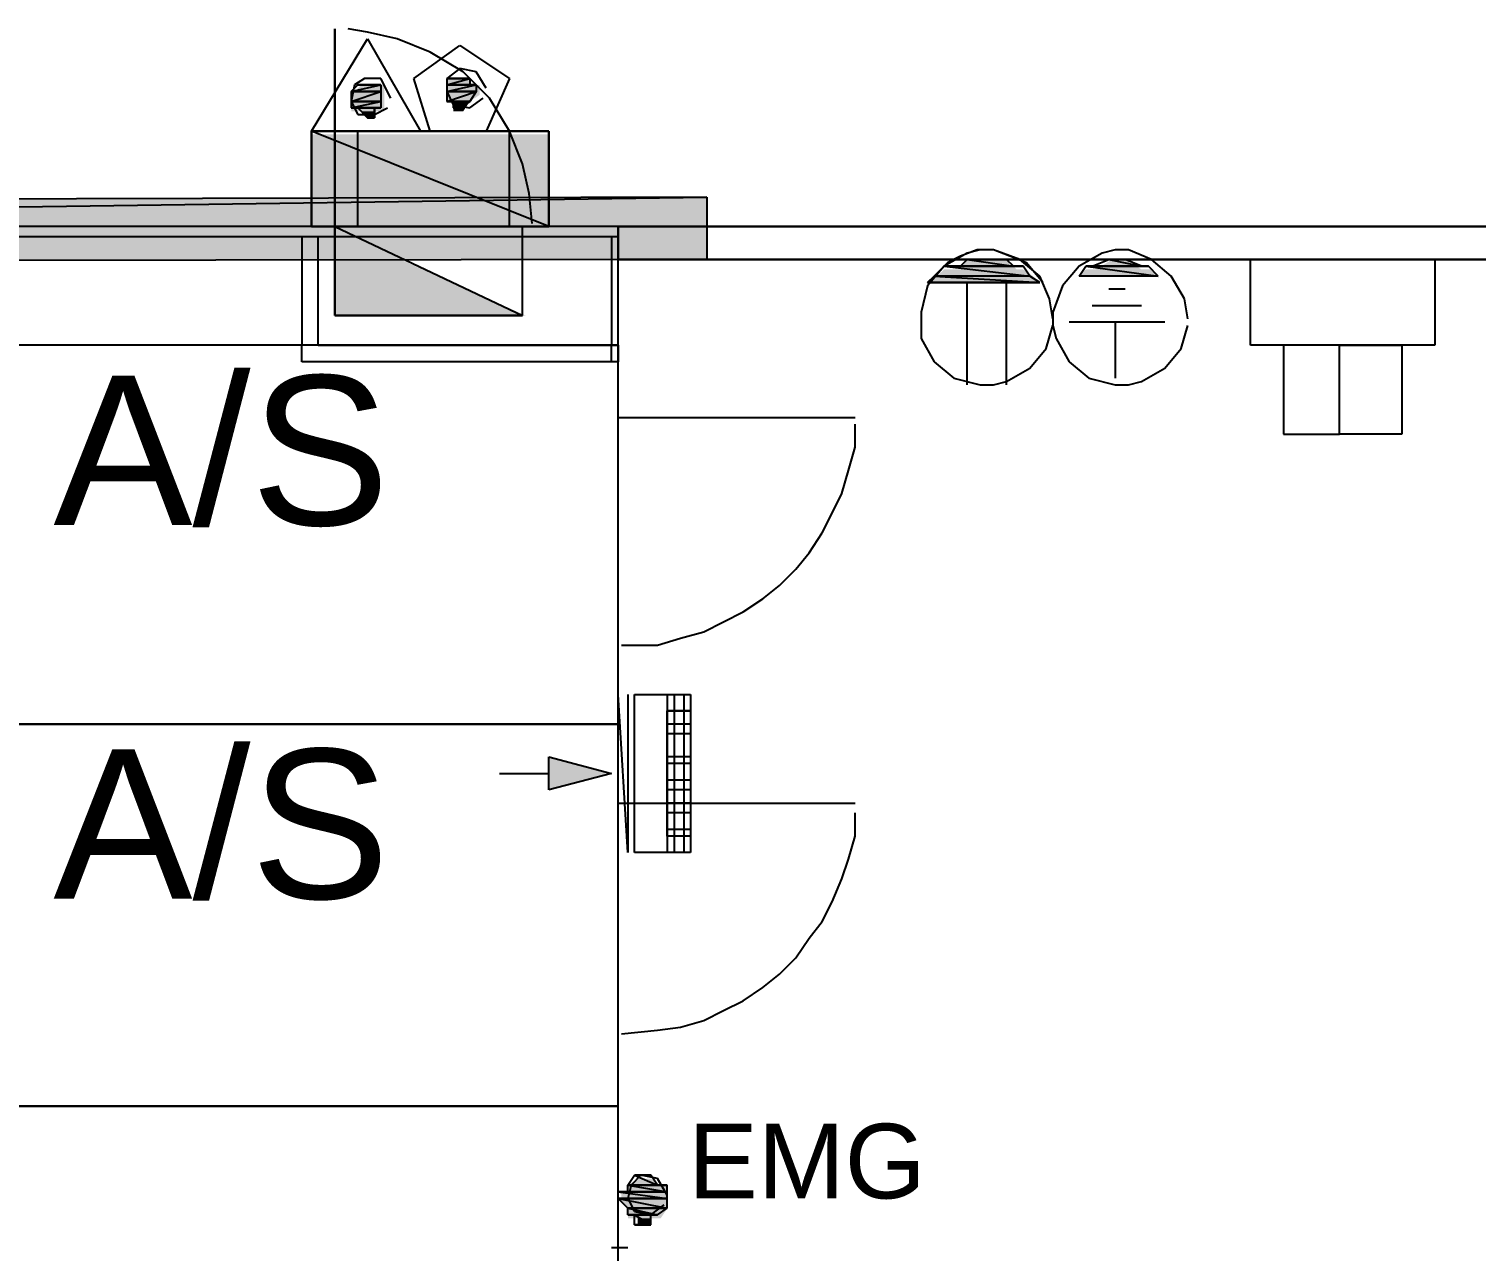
# Model space of a CAD drawing. Header units: millimetres. Extents: x 5 to 415, y 48 to 251.
# Drawn here: x 364.37 to 372.12, y 215.12 to 221.67 of the extents above; entities that cross this region are included whole.
import ezdxf

# ---------------------------------------------------------------- set-up
doc = ezdxf.new("R2010")
doc.units = ezdxf.units.MM
for name, color, linetype in [('H', 7, 'Continuous'), ('P', 7, 'Continuous'), ('T', 7, 'Continuous')]:
    doc.layers.add(name, color=color, linetype=linetype)

msp = doc.modelspace()

# ---------------------------------------------------------------- hatches: boundary and pattern name
at = {"layer": 'H', "linetype": 'Continuous'}
for points in [[(366.095, 221.315), (366.148, 221.368), (366.272, 221.368), (366.272, 221.315), (366.095, 221.315)], [(366.607, 221.368), (366.607, 221.403), (366.73, 221.403), (366.73, 221.368), (366.607, 221.368)], [(366.607, 221.315), (366.607, 221.368), (366.783, 221.368), (366.783, 221.315), (366.607, 221.315)], [(366.095, 221.28), (366.095, 221.315), (366.272, 221.315), (366.272, 221.28), (366.095, 221.28)], [(366.095, 221.227), (366.095, 221.28), (366.272, 221.28), (366.272, 221.227), (366.095, 221.227)], [(366.607, 221.28), (366.607, 221.315), (366.783, 221.315), (366.73, 221.28), (366.607, 221.28)], [(366.642, 221.227), (366.642, 221.28), (366.73, 221.28), (366.695, 221.227), (366.642, 221.227)], [(366.183, 221.192), (366.148, 221.227), (366.219, 221.227), (366.219, 221.192), (366.183, 221.192)], [(365.883, 220.592), (365.883, 221.103), (367.153, 221.103), (367.153, 220.592), (365.883, 220.592)], [(341.718, 220.38), (341.665, 220.68), (368, 220.768), (368, 220.433), (341.718, 220.38)], [(366.007, 220.133), (366.007, 220.592), (367.03, 220.133), (366.007, 220.133)], [(366.007, 220.133), (366.007, 220.592), (367.03, 220.133), (366.007, 220.133)], [(369.358, 220.38), (369.394, 220.433), (369.605, 220.433), (369.658, 220.38), (369.358, 220.38)], [(370.082, 220.38), (370.17, 220.433), (370.24, 220.433), (370.328, 220.38), (370.082, 220.38)], [(369.182, 220.31), (369.235, 220.345), (369.746, 220.345), (369.782, 220.31), (369.182, 220.31)], [(369.235, 220.345), (369.27, 220.38), (369.693, 220.38), (369.746, 220.345), (369.235, 220.345)], [(369.993, 220.345), (370.029, 220.38), (370.381, 220.38), (370.417, 220.345), (369.993, 220.345)], [(367.153, 217.593), (367.153, 217.77), (367.489, 217.682), (367.153, 217.593)], [(367.577, 215.477), (367.63, 215.512), (367.7, 215.512), (367.753, 215.477), (367.577, 215.477)], [(367.577, 215.441), (367.577, 215.477), (367.788, 215.477), (367.788, 215.441), (367.577, 215.441)], [(367.542, 215.388), (367.542, 215.441), (367.788, 215.441), (367.788, 215.388), (367.542, 215.388)], [(367.577, 215.353), (367.542, 215.388), (367.788, 215.388), (367.788, 215.353), (367.577, 215.353)], [(367.577, 215.3), (367.577, 215.353), (367.788, 215.353), (367.753, 215.3), (367.577, 215.3)], [(367.63, 215.265), (367.63, 215.3), (367.7, 215.3), (367.7, 215.265), (367.63, 215.265)]]:
    msp.add_hatch(color=256, dxfattribs=at).paths.add_polyline_path(points)

# ---------------------------------------------------------------- linework, layer by layer
at = {"layer": 'P'}
for points in [[(366.007, 221.668), (366.007, 220.61)], [(366.007, 220.61), (366.007, 221.668)], [(366.183, 221.65), (366.078, 221.668)], [(366.183, 221.65), (366.078, 221.668)], [(366.342, 221.615), (366.183, 221.65)], [(366.342, 221.615), (366.183, 221.65)], [(365.883, 221.121), (366.183, 221.615)], [(366.183, 221.615), (366.466, 221.121)], [(366.518, 221.544), (366.342, 221.615)], [(366.518, 221.544), (366.342, 221.615)], [(366.43, 221.403), (366.677, 221.58)], [(366.677, 221.58), (366.942, 221.403)], [(366.695, 221.439), (366.518, 221.544)], [(366.695, 221.439), (366.518, 221.544)], [(366.677, 221.456), (366.607, 221.403)], [(366.765, 221.439), (366.677, 221.456)], [(366.836, 221.298), (366.695, 221.439)], [(366.836, 221.298), (366.695, 221.439)], [(366.818, 221.35), (366.765, 221.439)], [(366.113, 221.368), (366.095, 221.28)], [(366.095, 221.333), (366.254, 221.368)], [(366.095, 221.333), (366.254, 221.368)], [(366.13, 221.368), (366.095, 221.333)], [(366.095, 221.28), (366.254, 221.333)], [(366.095, 221.28), (366.254, 221.333)], [(366.254, 221.333), (366.095, 221.333)], [(366.095, 221.333), (366.095, 221.28)], [(366.254, 221.333), (366.095, 221.333)], [(366.095, 221.333), (366.254, 221.333)], [(366.095, 221.333), (366.254, 221.333)], [(366.254, 221.333), (366.095, 221.333)], [(366.254, 221.333), (366.095, 221.333)], [(366.095, 221.333), (366.254, 221.333)], [(366.254, 221.333), (366.095, 221.333)], [(366.095, 221.333), (366.254, 221.333)], [(366.254, 221.333), (366.095, 221.333)], [(366.166, 221.403), (366.113, 221.368)], [(366.254, 221.368), (366.13, 221.368)], [(366.183, 221.368), (366.13, 221.368)], [(366.13, 221.368), (366.183, 221.368)], [(366.219, 221.368), (366.13, 221.368)], [(366.13, 221.368), (366.219, 221.368)], [(366.13, 221.368), (366.219, 221.368)], [(366.219, 221.368), (366.13, 221.368)], [(366.219, 221.368), (366.13, 221.368)], [(366.13, 221.368), (366.219, 221.368)], [(366.219, 221.368), (366.13, 221.368)], [(366.13, 221.368), (366.254, 221.368)], [(366.13, 221.368), (366.219, 221.368)], [(366.219, 221.368), (366.13, 221.368)], [(366.254, 221.403), (366.166, 221.403)], [(366.183, 221.368), (366.183, 221.368)], [(366.183, 221.368), (366.183, 221.368)], [(366.183, 221.368), (366.219, 221.368)], [(366.219, 221.368), (366.183, 221.368)], [(366.219, 221.368), (366.219, 221.368)], [(366.219, 221.368), (366.219, 221.368)], [(366.254, 221.368), (366.219, 221.368)], [(366.219, 221.368), (366.219, 221.368)], [(366.307, 221.298), (366.254, 221.403)], [(366.254, 221.368), (366.254, 221.333)], [(366.254, 221.333), (366.254, 221.28)], [(366.254, 221.333), (366.254, 221.333)], [(366.254, 221.333), (366.254, 221.333)], [(366.254, 221.333), (366.254, 221.333)], [(366.518, 221.121), (366.43, 221.403)], [(366.607, 221.403), (366.607, 221.333)], [(366.607, 221.368), (366.73, 221.403)], [(366.607, 221.368), (366.73, 221.403)], [(366.73, 221.403), (366.607, 221.403)], [(366.607, 221.403), (366.607, 221.368)], [(366.73, 221.403), (366.607, 221.403)], [(366.607, 221.403), (366.642, 221.403)], [(366.607, 221.403), (366.73, 221.403)], [(366.73, 221.403), (366.607, 221.403)], [(366.607, 221.333), (366.765, 221.368)], [(366.607, 221.333), (366.765, 221.368)], [(366.765, 221.368), (366.607, 221.368)], [(366.607, 221.368), (366.607, 221.333)], [(366.765, 221.368), (366.607, 221.368)], [(366.607, 221.368), (366.765, 221.368)], [(366.607, 221.368), (366.765, 221.368)], [(366.765, 221.368), (366.607, 221.368)], [(366.73, 221.368), (366.607, 221.368)], [(366.607, 221.368), (366.73, 221.368)], [(366.73, 221.368), (366.607, 221.368)], [(366.607, 221.368), (366.765, 221.368)], [(366.73, 221.368), (366.607, 221.368)], [(366.607, 221.333), (366.642, 221.262)], [(366.607, 221.28), (366.765, 221.333)], [(366.607, 221.28), (366.765, 221.333)], [(366.765, 221.333), (366.607, 221.333)], [(366.607, 221.333), (366.607, 221.28)], [(366.765, 221.333), (366.607, 221.333)], [(366.607, 221.333), (366.765, 221.333)], [(366.607, 221.333), (366.765, 221.333)], [(366.765, 221.333), (366.607, 221.333)], [(366.765, 221.333), (366.607, 221.333)], [(366.607, 221.333), (366.765, 221.333)], [(366.765, 221.333), (366.607, 221.333)], [(366.607, 221.333), (366.765, 221.333)], [(366.765, 221.333), (366.607, 221.333)], [(366.642, 221.403), (366.73, 221.403)], [(366.73, 221.403), (366.642, 221.403)], [(366.642, 221.403), (366.73, 221.403)], [(366.73, 221.403), (366.642, 221.403)], [(366.642, 221.403), (366.73, 221.403)], [(366.642, 221.403), (366.677, 221.403)], [(366.677, 221.403), (366.642, 221.403)], [(366.677, 221.403), (366.642, 221.403)], [(366.642, 221.403), (366.677, 221.403)], [(366.677, 221.403), (366.677, 221.403)], [(366.677, 221.403), (366.677, 221.403)], [(366.677, 221.403), (366.73, 221.403)], [(366.73, 221.403), (366.677, 221.403)], [(366.73, 221.403), (366.73, 221.368)], [(366.73, 221.403), (366.73, 221.403)], [(366.73, 221.403), (366.73, 221.403)], [(366.765, 221.368), (366.73, 221.368)], [(366.765, 221.333), (366.73, 221.28)], [(366.765, 221.368), (366.765, 221.333)], [(366.765, 221.368), (366.765, 221.368)], [(366.765, 221.368), (366.765, 221.368)], [(366.765, 221.333), (366.765, 221.333)], [(366.765, 221.333), (366.765, 221.333)], [(366.765, 221.333), (366.765, 221.333)], [(366.942, 221.403), (366.818, 221.121)], [(366.095, 221.28), (366.13, 221.209)], [(366.095, 221.245), (366.254, 221.28)], [(366.095, 221.245), (366.254, 221.28)], [(366.254, 221.28), (366.095, 221.28)], [(366.095, 221.28), (366.095, 221.245)], [(366.254, 221.28), (366.095, 221.28)], [(366.095, 221.28), (366.254, 221.28)], [(366.095, 221.28), (366.254, 221.28)], [(366.254, 221.28), (366.095, 221.28)], [(366.254, 221.28), (366.095, 221.28)], [(366.095, 221.28), (366.254, 221.28)], [(366.254, 221.28), (366.095, 221.28)], [(366.095, 221.28), (366.254, 221.28)], [(366.254, 221.28), (366.095, 221.28)], [(366.254, 221.28), (366.254, 221.245)], [(366.254, 221.28), (366.254, 221.28)], [(366.254, 221.28), (366.254, 221.28)], [(366.254, 221.28), (366.254, 221.28)], [(366.73, 221.28), (366.607, 221.28)], [(366.607, 221.28), (366.642, 221.28)], [(366.73, 221.28), (366.607, 221.28)], [(366.607, 221.28), (366.73, 221.28)], [(366.607, 221.28), (366.73, 221.28)], [(366.73, 221.28), (366.607, 221.28)], [(366.73, 221.28), (366.607, 221.28)], [(366.642, 221.245), (366.73, 221.28)], [(366.73, 221.28), (366.642, 221.28)], [(366.642, 221.28), (366.642, 221.245)], [(366.73, 221.28), (366.642, 221.28)], [(366.642, 221.28), (366.73, 221.28)], [(366.642, 221.28), (366.73, 221.28)], [(366.73, 221.28), (366.642, 221.28)], [(366.73, 221.28), (366.642, 221.28)], [(366.642, 221.28), (366.73, 221.28)], [(366.642, 221.28), (366.73, 221.28)], [(366.642, 221.262), (366.73, 221.245)], [(366.677, 221.245), (366.73, 221.28)], [(366.73, 221.28), (366.677, 221.245)], [(366.73, 221.245), (366.801, 221.298)], [(366.73, 221.28), (366.73, 221.28)], [(366.73, 221.28), (366.73, 221.28)], [(366.73, 221.28), (366.73, 221.28)], [(366.73, 221.28), (366.73, 221.28)], [(366.73, 221.28), (366.73, 221.28)], [(366.942, 221.121), (366.836, 221.298)], [(366.942, 221.121), (366.836, 221.298)], [(366.254, 221.245), (366.095, 221.245)], [(366.095, 221.245), (366.13, 221.245)], [(366.254, 221.245), (366.095, 221.245)], [(366.183, 221.192), (366.13, 221.245)], [(366.13, 221.245), (366.183, 221.192)], [(366.219, 221.245), (366.13, 221.245)], [(366.13, 221.245), (366.219, 221.245)], [(366.13, 221.245), (366.219, 221.245)], [(366.219, 221.245), (366.13, 221.245)], [(366.254, 221.245), (366.13, 221.245)], [(366.13, 221.245), (366.254, 221.245)], [(366.254, 221.245), (366.13, 221.245)], [(366.13, 221.245), (366.219, 221.245)], [(366.254, 221.245), (366.13, 221.245)], [(366.13, 221.245), (366.254, 221.245)], [(366.13, 221.245), (366.254, 221.245)], [(366.13, 221.209), (366.219, 221.209)], [(366.183, 221.192), (366.219, 221.192)], [(366.219, 221.192), (366.183, 221.192)], [(366.219, 221.192), (366.183, 221.192)], [(366.183, 221.192), (366.219, 221.192)], [(366.219, 221.209), (366.289, 221.245)], [(366.219, 221.192), (366.219, 221.245)], [(366.219, 221.245), (366.219, 221.192)], [(366.219, 221.245), (366.219, 221.245)], [(366.219, 221.245), (366.219, 221.245)], [(366.219, 221.245), (366.254, 221.245)], [(366.254, 221.245), (366.254, 221.245)], [(366.677, 221.245), (366.642, 221.245)], [(366.642, 221.245), (366.677, 221.245)], [(366.677, 221.245), (366.677, 221.245)], [(366.677, 221.245), (366.677, 221.245)], [(366.466, 221.121), (365.883, 221.121)], [(365.883, 221.121), (367.153, 221.121)], [(367.153, 220.61), (365.883, 221.121)], [(365.883, 221.121), (365.883, 220.61)], [(367.153, 220.61), (365.883, 221.121)], [(365.883, 221.121), (367.153, 221.121)], [(365.883, 221.121), (367.153, 221.121)], [(365.883, 220.61), (365.883, 221.121)], [(367.153, 221.121), (365.883, 221.121)], [(365.883, 221.121), (365.883, 220.61)], [(366.13, 220.61), (366.13, 221.121)], [(366.818, 221.121), (366.518, 221.121)], [(367.012, 220.945), (366.942, 221.121)], [(367.012, 220.945), (366.942, 221.121)], [(366.942, 220.61), (366.942, 221.121)], [(367.153, 221.121), (367.153, 220.61)], [(367.153, 221.121), (367.153, 220.61)], [(367.153, 220.61), (367.153, 221.121)], [(367.048, 220.786), (367.012, 220.945)], [(367.048, 220.786), (367.012, 220.945)], [(368, 220.768), (341.665, 220.698)], [(341.701, 220.398), (368, 220.768)], [(341.701, 220.398), (368, 220.768)], [(367.065, 220.627), (367.048, 220.786)], [(367.065, 220.627), (367.048, 220.786)], [(368, 220.768), (368, 220.433)], [(393.982, 220.61), (308.134, 220.61)], [(366.007, 220.61), (308.134, 220.61)], [(365.883, 220.61), (367.153, 220.61)], [(367.153, 220.61), (365.883, 220.61)], [(365.883, 220.61), (367.153, 220.61)], [(366.007, 220.61), (366.007, 220.133)], [(367.012, 220.61), (366.007, 220.61)], [(366.007, 220.61), (367.012, 220.133)], [(366.007, 220.133), (366.007, 220.61)], [(367.012, 220.61), (366.007, 220.61)], [(366.007, 220.61), (366.007, 220.133)], [(366.007, 220.61), (367.012, 220.133)], [(366.007, 220.61), (367.012, 220.133)], [(366.007, 220.133), (366.007, 220.61)], [(367.012, 220.61), (366.007, 220.61)], [(366.007, 220.61), (366.007, 220.133)], [(366.007, 220.61), (367.012, 220.133)], [(367.524, 220.61), (367.012, 220.61)], [(367.012, 220.133), (367.012, 220.61)], [(367.012, 220.133), (367.012, 220.61)], [(367.012, 220.133), (367.012, 220.61)], [(367.524, 117.863), (367.524, 220.61)], [(367.524, 220.61), (390.349, 220.61)], [(383.91, 220.61), (367.524, 220.61)], [(383.91, 220.61), (367.524, 220.61)], [(367.524, 220.61), (367.524, 220.433)], [(308.134, 220.557), (365.831, 220.557)], [(362.832, 220.557), (366.007, 220.557)], [(365.831, 220.557), (365.831, 219.975)], [(365.919, 220.557), (366.007, 220.557)], [(365.919, 219.975), (365.919, 220.557)], [(366.007, 220.557), (366.13, 220.557)], [(366.13, 220.557), (367.524, 220.557)], [(367.012, 220.557), (367.489, 220.557)], [(367.489, 220.557), (367.489, 219.975)], [(367.524, 219.975), (367.524, 220.557)], [(369.447, 220.486), (369.358, 220.451)], [(369.464, 220.486), (369.394, 220.468)], [(369.464, 220.486), (369.394, 220.468)], [(369.535, 220.486), (369.447, 220.486)], [(369.535, 220.486), (369.464, 220.486)], [(369.535, 220.486), (369.464, 220.486)], [(369.676, 220.433), (369.535, 220.486)], [(369.676, 220.433), (369.535, 220.486)], [(369.623, 220.451), (369.535, 220.486)], [(370.187, 220.486), (370.117, 220.468)], [(370.258, 220.486), (370.187, 220.486)], [(370.381, 220.433), (370.258, 220.486)], [(368, 220.433), (341.701, 220.398)], [(367.524, 220.433), (374.138, 220.433)], [(374.138, 220.433), (367.524, 220.433)], [(369.288, 220.416), (369.217, 220.345)], [(369.394, 220.468), (369.27, 220.398)], [(369.394, 220.468), (369.27, 220.398)], [(369.358, 220.451), (369.288, 220.416)], [(369.358, 220.398), (369.394, 220.433)], [(369.605, 220.433), (369.394, 220.433)], [(369.394, 220.433), (369.482, 220.433)], [(369.605, 220.433), (369.394, 220.433)], [(369.394, 220.433), (369.641, 220.398)], [(369.394, 220.433), (369.641, 220.398)], [(369.482, 220.433), (369.605, 220.433)], [(369.517, 220.433), (369.605, 220.433)], [(369.605, 220.433), (369.517, 220.433)], [(369.641, 220.398), (369.605, 220.433)], [(369.711, 220.416), (369.623, 220.451)], [(369.782, 220.345), (369.676, 220.433)], [(369.782, 220.345), (369.676, 220.433)], [(369.799, 220.31), (369.711, 220.416)], [(370.117, 220.468), (369.993, 220.398)], [(370.064, 220.398), (370.152, 220.433)], [(370.187, 220.433), (370.152, 220.433)], [(370.152, 220.433), (370.187, 220.433)], [(370.24, 220.433), (370.152, 220.433)], [(370.152, 220.433), (370.328, 220.398)], [(370.152, 220.433), (370.328, 220.398)], [(370.328, 220.398), (370.24, 220.433)], [(370.487, 220.345), (370.381, 220.433)], [(370.911, 219.975), (370.911, 220.433)], [(370.911, 220.433), (371.898, 220.433)], [(371.898, 220.433), (371.898, 219.975)], [(369.27, 220.398), (369.182, 220.292)], [(369.27, 220.398), (369.182, 220.292)], [(369.182, 220.31), (369.217, 220.345)], [(369.217, 220.345), (369.27, 220.398)], [(369.729, 220.345), (369.217, 220.345)], [(369.729, 220.345), (369.217, 220.345)], [(369.217, 220.345), (369.782, 220.31)], [(369.217, 220.345), (369.782, 220.31)], [(369.693, 220.398), (369.27, 220.398)], [(369.27, 220.398), (369.358, 220.398)], [(369.693, 220.398), (369.27, 220.398)], [(369.27, 220.398), (369.729, 220.345)], [(369.27, 220.398), (369.729, 220.345)], [(369.641, 220.398), (369.358, 220.398)], [(369.641, 220.398), (369.358, 220.398)], [(369.358, 220.398), (369.693, 220.398)], [(369.358, 220.398), (369.693, 220.398)], [(369.693, 220.398), (369.641, 220.398)], [(369.729, 220.345), (369.693, 220.398)], [(369.782, 220.31), (369.729, 220.345)], [(369.835, 220.222), (369.782, 220.345)], [(369.835, 220.222), (369.782, 220.345)], [(369.993, 220.398), (369.905, 220.292)], [(369.993, 220.345), (370.029, 220.398)], [(370.417, 220.345), (369.993, 220.345)], [(370.417, 220.345), (369.993, 220.345)], [(370.364, 220.398), (370.029, 220.398)], [(370.029, 220.398), (370.064, 220.398)], [(370.364, 220.398), (370.029, 220.398)], [(370.029, 220.398), (370.417, 220.345)], [(370.029, 220.398), (370.417, 220.345)], [(370.328, 220.398), (370.064, 220.398)], [(370.328, 220.398), (370.064, 220.398)], [(370.064, 220.398), (370.364, 220.398)], [(370.064, 220.398), (370.364, 220.398)], [(370.364, 220.398), (370.328, 220.398)], [(370.417, 220.345), (370.364, 220.398)], [(370.558, 220.222), (370.487, 220.345)], [(369.182, 220.292), (369.147, 220.151)], [(369.182, 220.292), (369.147, 220.151)], [(369.782, 220.31), (369.182, 220.31)], [(369.182, 220.31), (369.782, 220.31)], [(369.394, 219.763), (369.394, 220.31)], [(369.605, 219.763), (369.605, 220.31)], [(369.905, 220.292), (369.852, 220.151)], [(370.24, 220.274), (370.152, 220.274)], [(369.852, 220.116), (369.835, 220.222)], [(369.852, 220.116), (369.835, 220.222)], [(370.328, 220.186), (370.064, 220.186)], [(370.575, 220.116), (370.558, 220.222)], [(366.007, 220.133), (367.012, 220.133)], [(367.012, 220.133), (366.007, 220.133)], [(366.007, 220.133), (367.012, 220.133)], [(367.012, 220.133), (366.007, 220.133)], [(366.007, 220.133), (367.012, 220.133)], [(369.147, 220.151), (369.147, 220.08)], [(369.147, 220.151), (369.147, 220.08)], [(369.852, 220.151), (369.852, 220.08)], [(370.452, 220.098), (369.94, 220.098)], [(370.187, 220.098), (370.187, 219.798)], [(369.147, 220.08), (369.147, 220.01)], [(369.147, 220.08), (369.147, 220.01)], [(369.817, 219.957), (369.852, 220.08)], [(369.817, 219.957), (369.852, 220.08)], [(369.852, 220.08), (369.87, 220.01)], [(370.54, 219.957), (370.575, 220.08)], [(365.831, 219.975), (362.832, 219.975)], [(367.524, 219.975), (362.832, 219.975)], [(365.831, 219.886), (365.831, 219.975)], [(365.919, 219.975), (367.524, 219.975)], [(367.489, 219.886), (367.489, 219.975)], [(367.524, 219.975), (367.524, 219.886)], [(367.524, 219.886), (367.524, 219.975)], [(367.524, 217.946), (367.524, 219.975)], [(369.147, 220.01), (369.217, 219.886)], [(369.147, 220.01), (369.217, 219.886)], [(369.729, 219.851), (369.817, 219.957)], [(369.729, 219.851), (369.817, 219.957)], [(369.87, 220.01), (369.94, 219.886)], [(370.452, 219.851), (370.54, 219.957)], [(371.898, 219.975), (370.911, 219.975)], [(371.087, 219.975), (371.087, 219.498)], [(371.387, 219.975), (371.087, 219.975)], [(371.387, 219.498), (371.387, 219.975)], [(371.387, 219.975), (371.722, 219.975)], [(371.387, 219.498), (371.387, 219.975)], [(371.722, 219.975), (371.722, 219.498)], [(367.524, 219.886), (365.831, 219.886)], [(367.524, 217.946), (367.524, 219.886)], [(369.217, 219.886), (369.323, 219.798)], [(369.217, 219.886), (369.323, 219.798)], [(369.94, 219.886), (370.046, 219.798)], [(369.323, 219.798), (369.464, 219.763)], [(369.323, 219.798), (369.464, 219.763)], [(369.605, 219.781), (369.729, 219.851)], [(369.605, 219.781), (369.729, 219.851)], [(370.046, 219.798), (370.187, 219.763)], [(370.328, 219.781), (370.452, 219.851)], [(369.464, 219.763), (369.535, 219.763)], [(369.464, 219.763), (369.535, 219.763)], [(369.535, 219.763), (369.605, 219.781)], [(369.535, 219.763), (369.605, 219.781)], [(370.187, 219.763), (370.258, 219.763)], [(370.258, 219.763), (370.328, 219.781)], [(367.524, 219.587), (368.794, 219.587)], [(368.794, 219.428), (368.794, 219.551)], [(371.087, 219.498), (371.387, 219.498)], [(371.722, 219.498), (371.387, 219.498)], [(368.759, 219.304), (368.794, 219.428)], [(368.723, 219.181), (368.759, 219.304)], [(368.67, 219.075), (368.723, 219.181)], [(368.618, 218.969), (368.67, 219.075)], [(368.547, 218.863), (368.618, 218.969)], [(368.476, 218.775), (368.547, 218.863)], [(368.388, 218.687), (368.476, 218.775)], [(368.3, 218.616), (368.388, 218.687)], [(368.088, 218.493), (368.194, 218.546)], [(368.194, 218.546), (368.3, 218.616)], [(367.983, 218.44), (368.088, 218.493)], [(367.736, 218.369), (367.859, 218.405)], [(367.859, 218.405), (367.983, 218.44)], [(367.542, 218.369), (367.736, 218.369)], [(367.577, 217.258), (367.524, 218.105)], [(367.577, 218.105), (367.577, 217.258)], [(367.612, 217.258), (367.612, 218.105)], [(367.612, 218.105), (367.912, 218.105)], [(367.788, 218.105), (367.788, 217.258)], [(367.788, 218.105), (367.788, 217.258)], [(367.824, 218.105), (367.824, 217.258)], [(367.824, 218.105), (367.824, 217.258)], [(367.877, 218.105), (367.877, 217.258)], [(367.877, 218.105), (367.877, 217.258)], [(367.877, 218.105), (367.877, 217.258)], [(367.912, 218.105), (367.912, 217.258)], [(367.912, 218.105), (367.912, 217.258)], [(367.912, 218.017), (367.788, 218.017)], [(367.788, 217.346), (367.788, 218.017)], [(367.788, 218.017), (367.912, 218.017)], [(367.912, 218.017), (367.912, 217.346)], [(367.524, 217.946), (362.832, 217.946)], [(367.524, 217.946), (362.832, 217.946)], [(362.832, 217.946), (367.524, 217.946)], [(367.524, 215.9), (367.524, 217.946)], [(367.524, 215.9), (367.524, 217.946)], [(367.912, 217.946), (367.788, 217.946)], [(367.912, 217.893), (367.788, 217.893)], [(367.153, 217.77), (367.489, 217.682)], [(367.153, 217.593), (367.153, 217.77)], [(367.912, 217.77), (367.788, 217.77)], [(367.912, 217.734), (367.788, 217.734)], [(366.889, 217.682), (367.153, 217.682)], [(367.489, 217.682), (367.153, 217.593)], [(367.912, 217.646), (367.788, 217.646)], [(367.912, 217.593), (367.788, 217.593)], [(367.524, 217.523), (368.794, 217.523)], [(367.912, 217.523), (367.788, 217.523)], [(367.912, 217.47), (367.788, 217.47)], [(368.794, 217.346), (368.794, 217.47)], [(367.912, 217.382), (367.788, 217.382)], [(367.912, 217.346), (367.788, 217.346)], [(368.759, 217.223), (368.794, 217.346)], [(367.912, 217.258), (367.612, 217.258)], [(368.723, 217.117), (368.759, 217.223)], [(368.67, 216.994), (368.723, 217.117)], [(368.618, 216.888), (368.67, 216.994)], [(368.547, 216.8), (368.618, 216.888)], [(368.476, 216.694), (368.547, 216.8)], [(368.388, 216.606), (368.476, 216.694)], [(368.3, 216.535), (368.388, 216.606)], [(368.194, 216.464), (368.3, 216.535)], [(368.088, 216.412), (368.194, 216.464)], [(367.983, 216.359), (368.088, 216.412)], [(367.542, 216.288), (367.736, 216.306)], [(367.736, 216.306), (367.859, 216.323)], [(367.859, 216.323), (367.983, 216.359)], [(367.524, 215.9), (362.832, 215.9)], [(367.524, 215.9), (362.832, 215.9)], [(362.832, 215.9), (367.524, 215.9)], [(367.524, 211.967), (367.524, 215.9)], [(367.524, 211.967), (367.524, 215.9)], [(367.577, 215.477), (367.612, 215.53)], [(367.647, 215.53), (367.594, 215.477)], [(367.665, 215.53), (367.612, 215.53)], [(367.612, 215.53), (367.665, 215.53)], [(367.7, 215.53), (367.612, 215.53)], [(367.612, 215.53), (367.7, 215.53)], [(367.612, 215.53), (367.7, 215.53)], [(367.7, 215.53), (367.612, 215.53)], [(367.7, 215.53), (367.612, 215.53)], [(367.612, 215.53), (367.736, 215.477)], [(367.612, 215.53), (367.736, 215.477)], [(367.736, 215.512), (367.647, 215.53)], [(367.7, 215.53), (367.7, 215.53)], [(367.7, 215.53), (367.7, 215.53)], [(367.7, 215.53), (367.7, 215.53)], [(367.7, 215.53), (367.7, 215.53)], [(367.736, 215.477), (367.7, 215.53)], [(367.594, 215.477), (367.577, 215.406)], [(367.736, 215.477), (367.577, 215.477)], [(367.736, 215.477), (367.577, 215.477)], [(367.577, 215.477), (367.736, 215.477)], [(367.577, 215.477), (367.736, 215.477)], [(367.736, 215.477), (367.577, 215.477)], [(367.788, 215.477), (367.577, 215.477)], [(367.577, 215.477), (367.788, 215.477)], [(367.788, 215.477), (367.577, 215.477)], [(367.577, 215.477), (367.736, 215.477)], [(367.788, 215.477), (367.577, 215.477)], [(367.577, 215.477), (367.788, 215.441)], [(367.577, 215.477), (367.788, 215.441)], [(367.577, 215.441), (367.577, 215.477)], [(367.788, 215.424), (367.736, 215.512)], [(367.736, 215.477), (367.736, 215.477)], [(367.736, 215.477), (367.736, 215.477)], [(367.736, 215.477), (367.788, 215.477)], [(367.788, 215.441), (367.788, 215.477)], [(367.577, 215.441), (367.524, 215.441)], [(367.524, 215.441), (367.788, 215.441)], [(367.788, 215.441), (367.524, 215.441)], [(367.524, 215.441), (367.788, 215.406)], [(367.524, 215.441), (367.788, 215.406)], [(367.524, 215.406), (367.524, 215.441)], [(367.788, 215.406), (367.524, 215.406)], [(367.788, 215.406), (367.524, 215.406)], [(367.524, 215.406), (367.788, 215.406)], [(367.524, 215.406), (367.788, 215.406)], [(367.788, 215.406), (367.524, 215.406)], [(367.788, 215.406), (367.524, 215.406)], [(367.524, 215.406), (367.788, 215.353)], [(367.524, 215.406), (367.788, 215.353)], [(367.577, 215.353), (367.524, 215.406)], [(367.788, 215.441), (367.577, 215.441)], [(367.788, 215.441), (367.577, 215.441)], [(367.577, 215.441), (367.788, 215.441)], [(367.788, 215.441), (367.577, 215.441)], [(367.577, 215.406), (367.612, 215.336)], [(367.7, 215.318), (367.771, 215.371)], [(367.788, 215.441), (367.788, 215.441)], [(367.788, 215.406), (367.788, 215.441)], [(367.788, 215.406), (367.788, 215.406)], [(367.788, 215.406), (367.788, 215.406)], [(367.788, 215.353), (367.788, 215.406)], [(367.788, 215.353), (367.577, 215.353)], [(367.788, 215.353), (367.577, 215.353)], [(367.577, 215.353), (367.788, 215.353)], [(367.577, 215.353), (367.788, 215.353)], [(367.788, 215.353), (367.577, 215.353)], [(367.788, 215.353), (367.577, 215.353)], [(367.577, 215.353), (367.736, 215.318)], [(367.577, 215.353), (367.736, 215.318)], [(367.577, 215.318), (367.577, 215.353)], [(367.736, 215.318), (367.577, 215.318)], [(367.736, 215.318), (367.577, 215.318)], [(367.577, 215.318), (367.736, 215.318)], [(367.577, 215.318), (367.736, 215.318)], [(367.736, 215.318), (367.577, 215.318)], [(367.736, 215.318), (367.577, 215.318)], [(367.577, 215.318), (367.7, 215.318)], [(367.577, 215.318), (367.7, 215.318)], [(367.612, 215.318), (367.577, 215.318)], [(367.612, 215.336), (367.7, 215.318)], [(367.7, 215.318), (367.612, 215.318)], [(367.7, 215.318), (367.612, 215.318)], [(367.612, 215.318), (367.7, 215.265)], [(367.612, 215.318), (367.7, 215.265)], [(367.612, 215.265), (367.612, 215.318)], [(367.7, 215.318), (367.736, 215.318)], [(367.7, 215.265), (367.7, 215.318)], [(367.736, 215.318), (367.788, 215.353)], [(367.736, 215.318), (367.736, 215.318)], [(367.736, 215.318), (367.736, 215.318)], [(367.788, 215.353), (367.788, 215.353)], [(367.788, 215.353), (367.788, 215.353)], [(367.7, 215.265), (367.612, 215.265)], [(367.665, 215.265), (367.612, 215.265)], [(367.612, 215.265), (367.665, 215.265)], [(367.665, 215.265), (367.7, 215.265)], [(367.7, 215.265), (367.665, 215.265)], [(367.577, 215.142), (367.489, 215.142)]]:
    msp.add_lwpolyline(points, dxfattribs=at)

# ---------------------------------------------------------------- texts
at = {"layer": 'T', "attachment_point": 7}
for s, insert, char_height in [('{\\fArial|b0|i0|c0|p18;A/S}', (364.5, 219), 0.8), ('{\\fArial|b0|i0|c0|p18;A/S}', (364.5, 217), 0.8), ('{\\fArial|b0|i0|c0|p18;EMG}', (367.9, 215.4), 0.4)]:
    msp.add_mtext(s, dxfattribs=dict(at, insert=insert, char_height=char_height))

doc.saveas('drawing.dxf')
